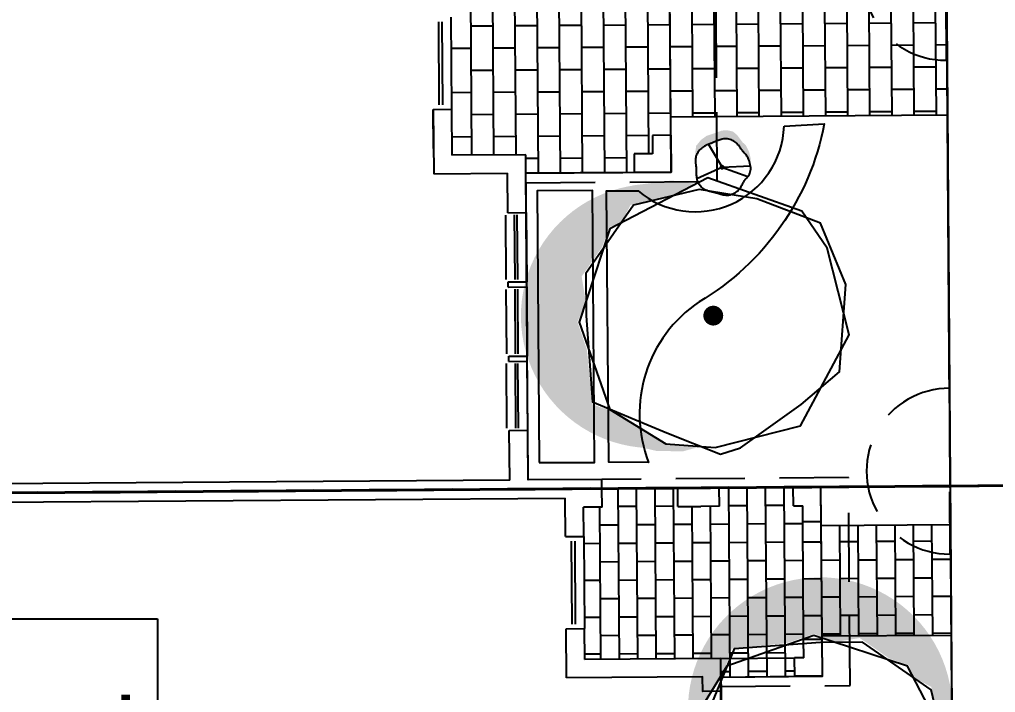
# Model space of a CAD drawing. Header units: feet. Extents: x 919634 to 928945, y 707022 to 708026.
# Drawn here: x 920752.42 to 920787.69, y 707408.54 to 707432.88 of the extents above; entities that cross this region are included whole.
import ezdxf

# ---------------------------------------------------------------- set-up
doc = ezdxf.new("R2010")
doc.units = ezdxf.units.FT
doc.header["$LTSCALE"] = 20
doc.header["$MEASUREMENT"] = 0
for name, pattern in [('HIDDEN2', [0.1875, 0.125, -0.0625]), ('Site Plan$0$HIDDEN2', [0.1875, 0.125, -0.0625]), ('Site Plan$0$PHANTOM2', [1.25, 0.625, -0.125, 0.125, -0.125, 0.125, -0.125])]:
    doc.linetypes.add(name, pattern=pattern)
for name, color, linetype in [('-u-site-utility clear zone', 252, 'HIDDEN2'), ('-u-site-xref', 7, 'Continuous'), ('LP-ANNO-LABL-SHRB', 2, 'Continuous'), ('Site Plan$0$-u-site-bldg ID', 7, 'Continuous'), ('Site Plan$0$-u-site-bldg_interior', 252, 'Continuous'), ('Site Plan$0$SP-BLDG-ROOF ABOVE', 4, 'Site Plan$0$HIDDEN2'), ('Site Plan$0$SP-LOT PAVERS', 254, 'Continuous'), ('x-Villa6-LP Block$0$L-002', 253, 'Continuous'), ('x-Villa6-LP Block$0$LK-SHRB-013M', 253, 'Continuous'), ('x-Villa6-LP Block$0$LK-SHRB-035M', 253, 'Continuous'), ('x-Villa6-LP Block$0$LK-SHRB-TRNK', 253, 'Continuous'), ('x-Villa6-LP Block$0$LK-TREE-025M', 253, 'Continuous'), ('x-Villa6-LP Block$0$LK-TREE-050M', 253, 'Continuous'), ('x-Villa6-LP Block$0$LK-TREE-TRNK', 253, 'Continuous'), ('x-Villa6-LP Block$0$LP-SHAR-BRDR-CONT', 253, 'Continuous'), ('x-Villa6-LP Block$0$LP-SHRB', 253, 'Continuous'), ('x-Villa6-LP Block$0$LP-TREE', 253, 'Continuous')]:
    doc.layers.add(name, color=color, linetype=linetype)
for name, color, linetype, lineweight in [('Site Plan$0$SP-LOT LINES', 252, 'Site Plan$0$PHANTOM2', 40), ('Site Plan$0$SP-SIDEWALK', 2, 'Continuous', 25), ('SP-BUILDING-FOOTPRINT', 1, 'Continuous', 25)]:
    doc.layers.add(name, color=color, linetype=linetype, lineweight=lineweight)
for name, color, linetype, plot in [('x-Villa6-LP Block$0$LK-SHRB-SHAD', 253, 'Continuous', False), ('x-Villa6-LP Block$0$LK-TREE-SHAD', 253, 'Continuous', False), ('x-Villa6-LP Block$0$LK-TREE-SHAD-SM30', 253, 'Continuous', False), ('x-Villa6-LP Block$0$LK-TREE-SHAD-SM40', 253, 'Continuous', False), ('x-Villa6-LP Block$0$LK-TREE-SHAD-SM50', 253, 'Continuous', False)]:
    doc.layers.add(name, color=color, linetype=linetype, plot=plot)
doc.layers.get('-u-site-xref').off()
doc.styles.add('Site Plan$0$ARIAL', font='arial.ttf')

# ---------------------------------------------------------------- blocks, each defined once
blk = doc.blocks.new('Site Plan')
at = {"layer": 'Site Plan$0$SP-LOT PAVERS', "extrusion": (7.49369476447442e-08, 5.42144940835011e-10, 0.9999999999999972)}
h = blk.add_hatch(dxfattribs=at)
h.set_pattern_fill('AR-B816', color=256, scale=0.1, angle=90.41450947818753)
h.set_pattern_definition([(90.41450947818744, (920784.488116951, 707355.9452311074), (-0.7999790645758793, -0.005787593653828087), []), (180.4145094781875, (920784.488116951, 707355.9452311074), (-0.7941914709220511, -0.8057666582297067), [0.8, -0.8])])
h.paths.add_polyline_path([(920775.9278774294, 707433.356966045), (920775.9237145875, 707433.9323668671), (920768.0072555449, 707433.8750938277), (920768.0499816461, 707427.9693601927), (920770.7165785279, 707427.9886521716), (920770.7214112872, 707427.3206480345), (920774.6379652458, 707427.3503375958), (920774.6331422512, 707428.0169868161), (920775.2997914716, 707428.0218098108), (920775.2949788242, 707428.6870287692), (920775.9616176974, 707428.6932820259), (920775.9568153976, 707429.3570707223), (920785.9565410856, 707429.429415551), (920785.9276031177, 707433.4293108738)])
at = {"layer": 'Site Plan$0$SP-LOT PAVERS', "extrusion": (7.49369476447442e-08, 5.421449408350116e-10, 0.9999999999999972)}
h = blk.add_hatch(dxfattribs=at)
h.set_pattern_fill('AR-B816', color=256, scale=0.08333333333333331, angle=90.41450947818753)
h.set_pattern_definition([(90.41450947818744, (920786.7288415956, 707322.682668293), (-0.6666492204798994, -0.004822994711523406), []), (180.4145094781875, (920786.7288415956, 707322.682668293), (-0.6618262257683755, -0.6714722151914222), [0.6666666666666665, -0.6666666666666665])])
h.paths.add_polyline_path([(920781.3971530339, 707414.5832022722), (920781.3962168795, 707414.7126004223), (920780.7295676591, 707414.7077774282), (920780.725327885, 707415.293812048), (920780.392003275, 707415.2914005503), (920780.3871836963, 707415.9575775983), (920777.7095165924, 707415.9382055298), (920777.7143361712, 707415.2720284822), (920776.2143754247, 707415.2611768031), (920776.2095524183, 707415.9278276264), (920773.4707352483, 707415.906964741), (920773.475550841, 707415.2413623546), (920772.8089015504, 707415.2365393435), (920772.8486912133, 707409.7366859287), (920777.7652453029, 707409.7722556309), (920777.7701516575, 707409.094084138), (920780.4366159559, 707409.1248980337), (920780.4317929613, 707409.7915472538), (920780.7651175713, 707409.7939587513), (920780.7603779366, 707410.4490856994), (920781.4270271572, 707410.4539086942), (920781.4260910029, 707410.5833068448), (920786.0926719467, 707410.6160014118), (920786.0637339777, 707414.6158968391)])
at = {"layer": 'Site Plan$0$-u-site-bldg_interior', "extrusion": (7.493694764474419e-08, 5.421449408350157e-10, 0.9999999999999972)}
for p, q in [((920775.9616176998, 707428.6932820262, 2.203568495365528e-06), (920775.9237145903, 707433.932366867, 2.203568495365477e-06)), ((920768.0138298864, 707432.9663683757, 2.796834822483772e-06), (920768.0379448599, 707429.6331222733, 2.796834822483805e-06)), ((920767.556714296, 707432.7963902617, 2.831181822326784e-06), (920767.5784177722, 707429.7964687697, 2.831181822326813e-06)), ((920767.6817110248, 707432.7972945733, 2.821814458734029e-06), (920767.703414501, 707429.7973730811, 2.821814458734058e-06)), ((920767.3712956394, 707429.6282992786, 2.846794094984315e-06), (920768.0379448599, 707429.6331222733, 2.796834822483805e-06)), ((920767.3712956394, 707429.6282992786, 2.846794094984315e-06), (920767.3881554259, 707427.2978875316, 2.846794094984337e-06)), ((920767.3815450862, 707428.2115891096, 2.846794094984328e-06), (920767.3712956394, 707429.6282992786, 2.846794094984315e-06)), ((920768.0379448599, 707429.6331222733, 2.796834822483805e-06), (920768.0499816486, 707427.9693601928, 2.796834822483821e-06)), ((920775.9616176998, 707428.6932820262, 2.203568495365528e-06), (920775.2949684793, 707428.6884590315, 2.253527767866038e-06)), ((920775.2949684793, 707428.6884590315, 2.253527767866038e-06), (920775.299791474, 707428.0218098109, 2.253527767866045e-06)), ((920775.9616176998, 707428.6932820262, 2.203568495365528e-06), (920775.9712636892, 707427.3599835852, 2.203568495365541e-06)), ((920770.7165785304, 707427.9886521717, 2.596997732507952e-06), (920768.0499816486, 707427.9693601928, 2.796834822483821e-06)), ((920770.7317236102, 707425.8952496536, 2.596997734043403e-06), (920770.7165784842, 707427.9886521713, 2.596997735971395e-06)), ((920775.299791474, 707428.0218098109, 2.253527767866045e-06), (920774.6331422535, 707428.0169868162, 2.303487040357831e-06)), ((920774.6331422535, 707428.0169868162, 2.303487040357831e-06), (920774.6379652482, 707427.3503375958, 2.303487040357837e-06)), ((920774.6379652482, 707427.3503375958, 2.303487040357837e-06), (920770.7214015283, 707427.3220025051, 2.596997732507958e-06)), ((920775.9712636892, 707427.3599835852, 2.203568495365541e-06), (920774.6379652482, 707427.3503375958, 2.303487040357837e-06)), ((920767.3881554259, 707427.2978875316, 2.846794094984337e-06), (920770.0547523143, 707427.3171795105, 2.646957004519922e-06)), ((920770.0650743898, 707425.8904266588, 2.646957006535189e-06), (920770.0547523143, 707427.3171795105, 2.646957004519922e-06)), ((920769.9823461114, 707425.8064926319, 2.653201915599935e-06), (920769.999226593, 707423.4732203602, 2.653201915599957e-06)), ((920770.0650743898, 707425.8904266588, 2.646957006535189e-06), (920770.7317236102, 707425.8952496536, 2.596997734043403e-06)), ((920770.3028612062, 707425.8088114565, 2.629182235585372e-06), (920770.3197416877, 707423.4755391848, 2.629182235585394e-06)), ((920770.3954374341, 707425.809481216, 2.622244492538949e-06), (920770.4123179156, 707423.4762089443, 2.622244492538972e-06)), ((920770.7317236102, 707425.8952496536, 2.596997734043403e-06), (920770.7498098403, 707423.3953150768, 2.596997734043427e-06)), ((920770.001788809, 707423.1190629619, 2.65320191559996e-06), (920770.0186692904, 707420.7857906901, 2.653201915599983e-06)), ((920770.0831606489, 707423.3904920822, 2.646957004362928e-06), (920770.7498098403, 707423.3953150768, 2.596997734043427e-06)), ((920770.0845171162, 707423.202996989, 2.64695700436293e-06), (920770.0831606489, 707423.3904920822, 2.646957004362928e-06)), ((920770.0845170872, 707423.2029969888, 2.646957006535215e-06), (920770.7511663076, 707423.2078199835, 2.596997734043429e-06)), ((920770.3223039036, 707423.1213817864, 2.629182235585397e-06), (920770.3391843851, 707420.7881095147, 2.62918223558542e-06)), ((920770.4148801315, 707423.122051546, 2.622244492538975e-06), (920770.431760613, 707420.7887792742, 2.622244492538998e-06)), ((920770.7511663076, 707423.2078199835, 2.596997734043429e-06), (920770.7498098403, 707423.3953150768, 2.596997734043427e-06)), ((920770.7511663076, 707423.2078199835, 2.596997734043429e-06), (920770.7692525377, 707420.7078854067, 2.596997734043453e-06)), ((920770.1026033463, 707420.7030624122, 2.646957004362954e-06), (920770.7692525377, 707420.7078854067, 2.596997734043453e-06)), ((920770.1039598136, 707420.5155673189, 2.646957004362956e-06), (920770.1026033463, 707420.7030624122, 2.646957004362954e-06)), ((920770.770609005, 707420.5203903135, 2.596997734043455e-06), (920770.7692525377, 707420.7078854067, 2.596997734043453e-06)), ((920770.0381119879, 707418.0983610201, 2.653201915600009e-06), (920770.0212315064, 707420.4316332918, 2.653201915599987e-06)), ((920770.1039598136, 707420.5155673189, 2.646957004362956e-06), (920770.770609005, 707420.5203903135, 2.596997734043455e-06)), ((920770.3586270825, 707418.1006798446, 2.629182235585446e-06), (920770.3417466012, 707420.4339521164, 2.629182235585424e-06)), ((920770.4512033104, 707418.1013496042, 2.622244492539024e-06), (920770.434322829, 707420.4346218759, 2.622244492539001e-06)), ((920770.7886952353, 707418.0204557367, 2.596997734043479e-06), (920770.770609005, 707420.5203903135, 2.596997734043455e-06)), ((920770.1220460148, 707418.015632742, 2.646957006535265e-06), (920770.7886952353, 707418.0204557367, 2.596997734043479e-06)), ((920770.1350125202, 707416.2233585627, 2.646957008576707e-06), (920770.1220460148, 707418.015632742, 2.646957006535265e-06)), ((920770.8016617679, 707416.2281815576, 2.596997734043496e-06), (920770.7886952353, 707418.0204557367, 2.596997734043479e-06)), ((920770.1350125202, 707416.2233585627, 2.646957008576707e-06), (920731.7193690952, 707415.945433622, 5.525858744253846e-06)), ((920773.4682999648, 707416.2435774892, 2.397159660266679e-06), (920770.8016617679, 707416.2281815576, 2.596997734043496e-06)), ((920773.470727659, 707415.908014103, 2.397159660266682e-06), (920773.4682999576, 707416.2435784902, 2.397159660266679e-06)), ((920773.4707276663, 707415.9080131018, 2.397159660266682e-06), (920776.2095524211, 707415.9278276264, 2.191909750653404e-06)), ((920773.4755508439, 707415.2413623544, 2.397159647390009e-06), (920773.4707276663, 707415.9080131018, 2.397159660266682e-06)), ((920776.2095524332, 707415.9278259643, 2.191909750653404e-06), (920777.7095131793, 707415.9386777024, 2.079501387540342e-06)), ((920776.2143754279, 707415.2611767439, 2.191909750653411e-06), (920776.2095524332, 707415.9278259643, 2.191909750653404e-06)), ((920777.7095131793, 707415.9386777024, 2.079501387540342e-06), (920780.3871802829, 707415.9580497708, 1.878834685519423e-06)), ((920777.714336174, 707415.2720284819, 2.079501387540349e-06), (920777.7095131793, 707415.9386777024, 2.079501387540342e-06)), ((920780.3871802829, 707415.9580497708, 1.878834685519423e-06), (920781.3871541136, 707415.9652842628, 1.803895776777382e-06)), ((920780.3920032775, 707415.2914005503, 1.878834685519429e-06), (920780.3871802829, 707415.9580497708, 1.878834685519423e-06)), ((920781.396216882, 707414.7126004223, 1.803895776777394e-06), (920781.3871541136, 707415.9652842628, 1.803895776777382e-06)), ((920733.724179319, 707415.2871185333, 5.375981287674464e-06), (920772.1398407699, 707415.5650436044, 2.497078201115065e-06)), ((920772.1498957536, 707414.1752155226, 2.497078199588371e-06), (920772.1398407903, 707415.5650436045, 2.497078199588358e-06)), ((920773.4755508439, 707415.2413623544, 2.397159647390009e-06), (920772.8089015452, 707415.2365393433, 2.447118925744349e-06)), ((920772.8165449757, 707414.1800385175, 2.447118926974448e-06), (920772.8089015532, 707415.2365393433, 2.447118925151114e-06)), ((920776.2143754279, 707415.2611767439, 2.191909750653411e-06), (920777.0476869536, 707415.2672054872, 2.129460660032135e-06)), ((920777.714336174, 707415.2720284819, 2.079501387540349e-06), (920777.0476869536, 707415.2672054872, 2.129460660032135e-06)), ((920780.3920032775, 707415.2914005503, 1.878834685519429e-06), (920780.7253278878, 707415.2938120477, 1.853855049269174e-06)), ((920780.7295676616, 707414.7077774276, 1.85385504926918e-06), (920780.7253278878, 707415.2938120477, 1.853855049269174e-06)), ((920781.396216882, 707414.7126004223, 1.803895776777394e-06), (920780.7295676616, 707414.7077774276, 1.85385504926918e-06)), ((920781.4270271598, 707410.4539086939, 1.803895776777435e-06), (920781.396216882, 707414.7126004223, 1.803895776777394e-06)), ((920772.1498957536, 707414.1752155226, 2.497078199588371e-06), (920772.8165449742, 707414.1800385173, 2.447118927087861e-06)), ((920772.3594293838, 707414.0100604034, 2.481465926930873e-06), (920772.38113286, 707411.0101389112, 2.481465926930902e-06)), ((920772.4844261126, 707414.0109647148, 2.472098563338118e-06), (920772.5061295888, 707411.0110432226, 2.472098563338147e-06)), ((920772.8165449742, 707414.1800385173, 2.447118927087861e-06), (920772.8406599477, 707410.8467924149, 2.447118927087893e-06)), ((920772.1740107272, 707410.8419694202, 2.497078199588404e-06), (920772.8406599477, 707410.8467924149, 2.447118927087893e-06)), ((920772.1868649982, 707409.0652137136, 2.49707819887305e-06), (920772.1740107368, 707410.8419694203, 2.497078198873033e-06)), ((920772.8486911964, 707409.7366859284, 2.44711892844013e-06), (920772.8406599492, 707410.846792415, 2.447118926974481e-06)), ((920781.4270271598, 707410.4539086939, 1.803895776777435e-06), (920780.7603779394, 707410.4490856992, 1.853855049269221e-06)), ((920780.7651175741, 707409.7939587511, 1.853855049269227e-06), (920780.7603779394, 707410.4490856992, 1.853855049269221e-06)), ((920781.4365897893, 707409.1321325252, 1.803895776777448e-06), (920781.4270271598, 707410.4539086939, 1.803895776777435e-06)), ((920777.7652453054, 707409.772255631, 2.078668086649643e-06), (920780.4317929639, 707409.7915472537, 1.878834685519483e-06)), ((920780.7651175741, 707409.7939587511, 1.853855049269227e-06), (920780.4317929639, 707409.7915472537, 1.878834685519483e-06)), ((920780.4366159586, 707409.1248980332, 1.87883468551949e-06), (920780.4317929639, 707409.7915472537, 1.878834685519483e-06)), ((920777.7701516601, 707409.094084138, 2.07866808664965e-06), (920780.4366159586, 707409.1248980332, 1.87883468551949e-06)), ((920781.4365897893, 707409.1321325252, 1.803895776777448e-06), (920780.4366159586, 707409.1248980332, 1.87883468551949e-06)), ((920777.7737566339, 707408.595793536, 2.078668086649655e-06), (920777.8115890666, 707403.3664778615, 2.078668086649705e-06))]:
    blk.add_line(p, q, dxfattribs=at)
for points, elevation in [([(920777.7732678347, 707408.6633565492), (920777.765245303, 707409.772255631), (920772.8486912136, 707409.7366859287)], 0.06938587248384431), ([(920777.7701516578, 707409.094084138), (920777.7738399915, 707408.5842712637), (920777.1112104766, 707408.5794773503), (920777.1074387829, 707409.100812497), (920772.1868650098, 707409.0652137134)], 0.06938587248384433)]:
    blk.add_lwpolyline(points, dxfattribs=dict(at, elevation=elevation))
at = {"layer": 'Site Plan$0$SP-BLDG-ROOF ABOVE', "extrusion": (7.493694764474419e-08, 5.421449408350157e-10, 0.9999999999999972)}
for points, elevation in [([(920770.7239279521, 707426.9727920945), (920777.6404154953, 707427.0228306783), (920777.552894604, 707439.1202384891)], 0.06938587248384431), ([(920777.7725947239, 707408.7563959999), (920782.4390900438, 707408.7901566068), (920782.3847002328, 707416.3080842247), (920773.4682999625, 707416.2435774892)], 0.06938587248384433)]:
    blk.add_lwpolyline(points, dxfattribs=dict(at, elevation=elevation))
at = {"layer": 'Site Plan$0$SP-LOT LINES', "ltscale": 0.4, "extrusion": (7.493694764474419e-08, 5.421449408350157e-10, 0.9999999999999972)}
for p, q in [((920719.0554377645, 707415.5204736573, 7.518793828609121e-06), (920809.0538776016, 707416.1715836955, 3.660344581594478e-07)), ((920809.0538969883, 707416.1715826262, 3.66033005956219e-07), (920719.0554571511, 707415.520472588, 7.518792376405892e-06))]:
    blk.add_line(p, q, dxfattribs=at)
at = {"layer": 'Site Plan$0$SP-SIDEWALK'}
for q in [(920785.9336356941, 707432.6722798932), (920786.1294738606, 707405.3401349068)]:
    blk.add_line((920786.0315547773, 707419.006207399), q, dxfattribs=at)
at = {"layer": 'Site Plan$0$SP-SIDEWALK', "extrusion": (7.493694764474419e-08, 5.421449408350157e-10, 0.9999999999999972)}
for p, q in [((920775.9568154002, 707429.3570707223, 2.203568495356797e-06), (920785.95735946, 707429.4294214714, 1.454119024137919e-06)), ((920781.3976101502, 707414.5832054747, 1.803861520336155e-06), (920786.0603511174, 707414.615873325, 1.454432233883992e-06)), ((920781.425633892, 707410.583303642, 1.80393003320995e-06), (920786.0883748597, 707410.6159714928, 1.454500746714168e-06))]:
    blk.add_line(p, q, dxfattribs=at)
at = {"layer": 'Site Plan$0$SP-SIDEWALK', "extrusion": (7.493694764474419e-08, 5.421449408350098e-10, 0.9999999999999972), "elevation": 0.06939971881061716}
blk.add_lwpolyline([(920785.7848719062, 707453.004206562), (920786.6071925086, 707339.3405138953)], dxfattribs=at)
at = {"layer": 'Site Plan$0$SP-SIDEWALK', "extrusion": (7.493694764474419e-08, 5.421449408350157e-10, 0.9999999999999972), "elevation": 0.06938587248384431}
blk.add_lwpolyline([(920785.7868032975, 707453.0042205348), (920786.6091239, 707339.3405278681)], dxfattribs=at)
at = {"layer": 'Site Plan$0$-u-site-bldg ID', "insert": (920747.7372413343, 707396.2657962516), "char_height": 2, "width": 27.88032614358599, "attachment_point": 2, "rotation": 90, "style": 'Site Plan$0$ARIAL', "bg_fill": 19, "box_fill_scale": 1.5, "bg_fill_color": 256, "bg_fill_transparency": 0}
blk.add_mtext("BLDG. 15 (6-UNITS)\\PVILLA\\PF.F. 14.50' N.A.V.D.", dxfattribs=at)
blk = doc.blocks.new('x-Villa6-LP Block$0$TREE-SIMP-007')
at = {"layer": 'x-Villa6-LP Block$0$LK-TREE-SHAD'}
blk.add_hatch(color=256, dxfattribs=at).paths.add_polyline_path([(0.04464626990468901, 0.4933402276700676), (0.118561608062322, 0.5128946276079205), (0.2185647204215968, 0.5107219136258578), (0.3620474371299451, 0.4759585417142773), (0.4816163718603264, 0.41077721549496), (0.5968373469838184, 0.2934508262281241), (0.6685787094780835, 0.09573413876823622), (0.6707526934215764, -0.07591002234803312), (0.6294470564557457, -0.2193089379584805), (0.5555317182981128, -0.3344626184234016), (0.4359627835677315, -0.4300618937703149), (0.3011759860731615, -0.4952432199896393), (0.1533453014777422, -0.5126249059454295), (0.06203811661239911, -0.4995886427736238), (0.1533453014777422, -0.4561344252940742), (0.3098719052869399, -0.4213710533824937), (0.3490035583092777, -0.3474988815952074), (0.3903091869949833, -0.3388080360272383), (0.4185709368600214, -0.2627631554380301), (0.4968342429046686, -0.1519549029372413), (0.4816163718603264, -0.05418291360825833), (0.5142260813322537, 0.019689258179028), (0.4794423961969585, 0.1239793790939174), (0.4598765655457271, 0.3325596261038299), (0.3924831709385046, 0.3564594436455195), (0.1837810270061482, 0.4868220960841683)])
at = {"layer": 'x-Villa6-LP Block$0$LK-TREE-SHAD-SM30'}
h = blk.add_hatch(color=256, dxfattribs=at)
edge = h.paths.add_edge_path()
edge.add_arc((0.2278096112222272, 2.131628207280301e-14), 0.4999999999999998, 268.9557401733575, 451.0442598266425)
edge.add_arc((0.2095848480200289, 2.131628207280301e-14), 0.4999999999999998, -88.95574017335753, 88.95574017335753, ccw=False)
at = {"layer": 'x-Villa6-LP Block$0$LK-TREE-SHAD-SM40'}
h = blk.add_hatch(color=256, dxfattribs=at)
edge = h.paths.add_edge_path()
edge.add_arc((0.2095848480200289, 2.131628207280301e-14), 0.4999999999999998, 271.0442598266425, 448.9557401733575)
edge.add_arc((0.2095848480200289, 2.842170943040401e-14), 0.4999999999999953, 88.95574017335763, 91.3924069492444)
edge.add_arc((0.185285154257798, 2.131628207280301e-14), 0.4999999999999998, -88.60759305075572, 88.60759305075572, ccw=False)
edge.add_arc((0.2095848480200289, 2.131628207280301e-14), 0.499999999999998, 268.6075930507556, 271.0442598266424)
at = {"layer": 'x-Villa6-LP Block$0$LK-TREE-SHAD-SM50'}
h = blk.add_hatch(color=256, dxfattribs=at)
edge = h.paths.add_edge_path()
edge.add_arc((0.185285154257798, 2.131628207280301e-14), 0.4999999999999998, 271.3924069492443, 448.6075930507557)
edge.add_arc((0.185285154257798, 2.131628207280301e-14), 0.499999999999998, 88.60759305075557, 95.22189701548905)
edge.add_arc((0.1590897602023347, -0.001406959955225773), 0.4997050858628154, -86.06592945530508, 92.2147573101438, ccw=False)
edge.add_arc((0.1852851542577696, 4.263256414560601e-14), 0.5000000000000203, 270.9269308393521, 271.3924069492468)
at = {"layer": 'x-Villa6-LP Block$0$LK-TREE-025M'}
blk.add_lwpolyline([(-0.0995639653173157, 0.5008954739388543), (-0.3296293215514368, 0.3388508305590534), (-0.4764329265077549, 0.2162224539657984), (-0.5027261094850246, -0.114436205212634), (-0.408508870483189, -0.3465542038794212), (-0.1674880213418817, -0.4407152817027296), (0.04943073822045108, -0.4779417523040692), (0.2992159765043425, -0.4210071483094566), (0.481077158763668, -0.1626116406032168), (0.481077158763668, -0.00275679018125885), (0.4591661729492955, 0.3235222830814806), (0.1787055545252656, 0.4417710769863987), (-0.02287551496701212, 0.524983190020464)], close=True, dxfattribs=at)
at = {"layer": 'x-Villa6-LP Block$0$LK-TREE-050M'}
blk.add_lwpolyline([(-0.003155627734059863, 0.4987056809810113), (-0.3274382229700166, 0.4198731506352757), (-0.5136816023922108, 0.07607573693711345), (-0.43261095487901, -0.2523931292834689), (-0.3383937158772028, -0.3925398463121539), (0.0165642594988924, -0.5217376017789519), (0.3890510183432809, -0.3312256564018483), (0.5073703417409092, 0.02133092590035091), (0.3934332155061497, 0.3519895850787833), (0.1830877516881344, 0.4833771335034314)], close=True, dxfattribs=at)
at = {"layer": 'x-Villa6-LP Block$0$LK-TREE-TRNK', "const_width": 0.03749999999999999}
blk.add_lwpolyline([(-0.01874999999998295, 2.131628207280301e-14, 1), (0.01875000000001137, 2.131628207280301e-14, 1)], format="xyb", close=True, dxfattribs=at)
blk = doc.blocks.new('x-Villa6-LP Block$0$SHRUB-LRG-121')
at = {"layer": 'x-Villa6-LP Block$0$LK-SHRB-SHAD'}
blk.add_hatch(color=256, dxfattribs=at).paths.add_polyline_path([(0.2065465789053249, 0.499285902393737), (0.2951794070149774, 0.5079279536462238), (0.411915319333076, 0.4906438459901814), (0.5243276808678559, 0.397741762831771), (0.5999898483938679, 0.2918765950680324), (0.6432253726944523, 0.1579247517193387), (0.6994315575786629, -0.001953250537884088), (0.703755108361996, -0.1099789298269798), (0.6778137954283778, -0.2158440975907219), (0.6107987294690176, -0.2914620730930899), (0.4746068345091103, -0.3930062126550524), (0.4097535480582408, -0.4578216202285113), (0.2908558562316514, -0.5161554880748369), (0.1676346053880735, -0.5464026751851456), (0.08764888707872842, -0.5420816469833696), (0.06386934541994549, -0.5312790790544568), (0.1525021735295979, -0.5075134316712848), (0.2389732221307597, -0.4578216202285113), (0.3146353896567717, -0.3908456959786335), (0.4184006496248998, -0.3173882371526879), (0.5027099187175637, -0.222325637317855), (0.5394601209599799, -0.1359050938865778), (0.5394601209599799, -0.008434790265017256), (0.5048716982260544, 0.1017514005494355), (0.4637979534339678, 0.1838509157789332), (0.431371310208533, 0.276753004088409), (0.3665180237576635, 0.3847786833775082), (0.2886940767231607, 0.4560756306780966), (0.2411350016392504, 0.4841623062630482)])
at = {"layer": 'x-Villa6-LP Block$0$LK-SHRB-013M'}
for p, q in [((-0.2098530739028206, 0.4809741930429254), (0.002837181159428326, 0.004674438082567178)), ((0.02411054094827492, 0.011761417733549), (0.4392924265207689, 0.2544689060083254)), ((0.002837181159428326, 0.004674438082567178), (-0.1833047622509838, -0.4896424062422291))]:
    blk.add_line(p, q, dxfattribs=at)
at = {"layer": 'x-Villa6-LP Block$0$LK-SHRB-035M'}
blk.add_line((0.002837181159428326, -0.00418428843384433), (0.02518236886833591, -0.5396977819131603), dxfattribs=at)
blk.add_lwpolyline([(0.3657733124828653, -0.35104675494226), (0.3815805365216605, -0.3398224485478138), (0.3984144767265718, -0.327644928642151), (0.4158459435518083, -0.3143925663024838), (0.4334457474515645, -0.2999437326060139), (0.4507846988800637, -0.2841767986299537), (0.4674336082915005, -0.2669701354515119), (0.4829632861400981, -0.2482021141479045), (0.4969445428800441, -0.2277511057963295), (0.5090221857100872, -0.2055785103113124), (0.5191370088070641, -0.181977842956595), (0.5273038030923587, -0.157325647833229), (0.5335373594873332, -0.1319984690422693), (0.5378524689133641, -0.1063728506847603), (0.5402639222918211, -0.08082533686176063), (0.5407865105440806, -0.05573247167431816), (0.5394350245915192, -0.03147079922348794), (0.536275354923454, -0.008348851016915404), (0.5315777903010783, 0.01359689181135337), (0.5256637190535045, 0.03439796072068546), (0.5188545295098805, 0.05408588717044083), (0.511471609999326, 0.07269220261998655), (0.5038363488509816, 0.09024843852867548), (0.4962701343939813, 0.1067861263558783), (0.4890943549574445, 0.1223367975609513), (0.4825563381064555, 0.1369648516656667), (0.4766071683498154, 0.1508661604414172), (0.4711238694322759, 0.1642694637220075), (0.4659834650985957, 0.1774035013412316), (0.4610629790935121, 0.190497013132898), (0.456239435161784, 0.2037787389308043), (0.4513898570481558, 0.2174774185687482), (0.4463912684973721, 0.2318217918805381), (0.441103597414795, 0.2469884512149925), (0.4353183883481648, 0.2629453989810351), (0.4288100900058325, 0.2796084901026141), (0.4213531510961417, 0.2968935795036778), (0.4127220203274362, 0.3147165221081671), (0.4026911464080811, 0.3329931728400304), (0.391034978046406, 0.3516393866232121), (0.3775279639507758, 0.3705710183816642), (0.3620217693270575, 0.3896513068901406), (0.3446769253713242, 0.4085330263266691), (0.3257311797771578, 0.4268163347200868), (0.3054222802381474, 0.4441013900992274), (0.2839879744478893, 0.4599883504929316), (0.2616660100999724, 0.4740773739300366), (0.238694134887993, 0.4859686184393794), (0.2153100965055472, 0.4952622420497939), (0.1917475925335239, 0.5016977528998616), (0.1682241201020815, 0.505572059567136), (0.1449531262286641, 0.5073214207389043), (0.1221480579307368, 0.5073820951024572), (0.1000223622257579, 0.5061903413450857), (0.07878948613117842, 0.5041824181540839), (0.05866287666444947, 0.5017945842167428), (0.03985598084303632, 0.4994630982203496), (0.02248366055935236, 0.497542796593585), (0.006266437205681541, 0.4960628267306575), (-0.009173752950729863, 0.4949709137671725), (-0.02421497364264269, 0.4942147828387213), (-0.03923528860280356, 0.4937421590809024), (-0.05461276156398043, 0.4935007676293139), (-0.0707254562589128, 0.493438333619558), (-0.08795143642037573, 0.4935025821872294), (-0.1065660895111904, 0.4936041247113003), (-0.1264340979145473, 0.4935051175442382), (-0.1473174677437044, 0.4929306032818879), (-0.1689782051119195, 0.491605624520087), (-0.1911783161324578, 0.4892552238546806), (-0.2136798069185772, 0.4856044438815097), (-0.2362446835835428, 0.4803783271964157), (-0.2586349522406195, 0.4733019163952399), (-0.28062070960695, 0.4641738346543072), (-0.3020044148152365, 0.4530870274718488), (-0.3225966176020663, 0.4402080209265833), (-0.3422078677040261, 0.4257033410972291), (-0.3606487148577031, 0.4097395140625011), (-0.3777297087996843, 0.3924830659011107), (-0.3932613992665566, 0.37410052269178), (-0.4070543359949141, 0.3547584105132238), (-0.4189846554291066, 0.3346415083351673), (-0.4291908408445835, 0.3140076066914048), (-0.4378769622245784, 0.293132749006741), (-0.4452470895522964, 0.2722929787059769), (-0.451505292810964, 0.2517643392139171), (-0.4568556419838004, 0.2318228739553625), (-0.461502207054032, 0.2127446263551214), (-0.4656490580048782, 0.1948056398379947), (-0.4694891977182891, 0.1781690378778826), (-0.4731713606711594, 0.1625462641450675), (-0.4768332142391358, 0.1475358423589199), (-0.4806124257978439, 0.1327362962388214), (-0.4846466627229091, 0.1177461495041427), (-0.4890735923899712, 0.1021639258742653), (-0.4940308821746626, 0.08558814906856327), (-0.4996561994526161, 0.06761734280640752), (-0.5059803350152947, 0.04795023198010284), (-0.5126065733175551, 0.02668634617363708), (-0.519031322230056, 0.00402541614392149), (-0.5247509896234988, -0.01983282735213265), (-0.5292619833685421, -0.04468865355761409), (-0.5320607113358804, -0.070342331715608), (-0.5326435813961865, -0.09659413106920312), (-0.5305070014201405, -0.1232443208614882), (-0.5253009075472193, -0.1500657602906834), (-0.517289348992108, -0.1767216683755279), (-0.5068899032382888, -0.2028478540898924), (-0.4945201477692436, -0.2280801264076509), (-0.4805976600684474, -0.2520542943026705), (-0.4655400176193822, -0.2744061667488253), (-0.4497647979055373, -0.2947715527199861), (-0.4336895784103874, -0.3127862611900234), (-0.417675376585116, -0.328206366086075), (-0.4018569697517407, -0.3412690011483335), (-0.3863125751999661, -0.352331565070255), (-0.3711204102195111, -0.3617514565453028), (-0.3563586921000876, -0.3698860742669261), (-0.3421056381314074, -0.3770928169285881), (-0.3284394656031822, -0.383729083223745), (-0.3154383918051309, -0.3901522718458565), (-0.3031309360368155, -0.3966813471353809), (-0.291346825637234, -0.4034815360208093), (-0.2798660899552345, -0.4106796310776275), (-0.2684687583396652, -0.4184024248813252), (-0.2569348601393813, -0.4267767100073954), (-0.2450444247032308, -0.4359292790313241), (-0.232577481380055, -0.4459869245286043), (-0.219314059518716, -0.4570764390747222), (-0.2050514160916777, -0.4692157957703103), (-0.1896557185658807, -0.4819876898165489), (-0.1730103620318957, -0.4948659969397617), (-0.1549987415802647, -0.5073245928662686), (-0.1355042523015726, -0.5188373533223931), (-0.1144102892863614, -0.5288781540344552), (-0.09160024762520891, -0.5369208707287783), (-0.06695752240866426, -0.5424393791316859), (-0.04048119930575922, -0.5450505099464706), (-0.01263312629937019, -0.5449429137843325), (0.01600915804914393, -0.5424481962334475), (0.04486811517845268, -0.5378979628819813), (0.07336620652719716, -0.5316238193181171), (0.1009258935340398, -0.5239573711300203), (0.1269696376376288, -0.5152302239058635), (0.1509199002766195, -0.5057739832338264), (0.1723440149706832, -0.4958832636724217), (0.1913888035635622, -0.4857047156615764), (0.208345959980015, -0.4753479986115536), (0.2235071781447999, -0.464922771932617), (0.2371641519826824, -0.4545386950350405), (0.2496085754184136, -0.4443054273290805), (0.2611321423767592, -0.4343326282250146), (0.2720265467824774, -0.4247299571331027), (0.282572228871615, -0.4155614766450064), (0.2930046141253513, -0.4067088620779806), (0.3035478743361608, -0.3980081919306642), (0.3144261812965183, -0.3892955447016995), (0.3258637067988985, -0.3804069988897325), (0.338084622635769, -0.3711786329934093), (0.3513131005996044, -0.3614465255113686)], close=True, dxfattribs=at)
at = {"layer": 'x-Villa6-LP Block$0$LK-SHRB-TRNK', "const_width": 0.046875}
blk.add_lwpolyline([(-0.0234375, 0, 1), (0.0234375, 0, 1)], format="xyb", close=True, dxfattribs=at)
blk = doc.blocks.new('x-Villa6-LP Block', base_point=(60.56777102686465, 154.948772139498, 6.35512269888012e-07))
at = {"layer": 'x-Villa6-LP Block$0$L-002', "elevation": -3.44679693502356e-07}
blk.add_lwpolyline([(150.2990845170571, 160.8355388892815), (150.3648759686621, 159.382855727803, -0.21549274950812), (143.9699345617555, 163.9518036087975, 0.3479140027966306), (138.1710994557943, 165.8253530065995), (138.1885650857585, 167.2574366884073), (148.0004580937093, 167.274668837199), (147.9973317681579, 166.1307131830836, 0.6261288940908323)], format="xyb", close=True, dxfattribs=at)
at = {"layer": 'x-Villa6-LP Block$0$LP-SHAR-BRDR-CONT'}
blk.add_lwpolyline([(138.1925041772192, 169.7801286516478), (138.1832863109885, 167.7802731234115), (148.0214604347711, 167.7808386221295), (148.0213159687119, 169.7808386168908)], close=True, dxfattribs=at)
at = {"layer": 'x-Villa6-LP Block$0$LP-SHRB', "xscale": 1.896938157072053, "yscale": 1.896938157072053, "zscale": 3.319641774876093}
blk.add_blockref('x-Villa6-LP Block$0$SHRUB-LRG-121', (148.8278217568295, 163.0874641626142), dxfattribs=at)
at = {"layer": 'x-Villa6-LP Block$0$LP-TREE', "xscale": 9.553646090099175, "yscale": 9.553646090099175, "zscale": 9.733612224634927, "rotation": 90}
blk.add_blockref('x-Villa6-LP Block$0$TREE-SIMP-007', (143.4628138049738, 163.4453269480728, 1.678108508939954e-07), dxfattribs=at)
at = {"layer": 'x-Villa6-LP Block$0$LP-TREE', "xscale": 9.553646090099177, "yscale": 9.553646090099177, "zscale": 9.553646090099177}
blk.add_blockref('x-Villa6-LP Block$0$TREE-SIMP-007', (127.0172877005534, 159.6897557991324), dxfattribs=at)
blk = doc.blocks.new('A$C2b7dc3a7')
at = {"layer": '-u-site-utility clear zone'}
blk.add_lwpolyline([(-3, 5.684341886080801e-14), (2.999990343749232, 0.007611662847921252)], dxfattribs=at)
blk.add_arc((0, 5.684341886080801e-14), 3, 179.8546277919402, 0.1453722080597722, dxfattribs=at)

msp = doc.modelspace()

# ---------------------------------------------------------------- block references
at = {"layer": '-u-site-xref'}
msp.add_blockref('Site Plan', (0, 0), dxfattribs=at)

# ---------------------------------------------------------------- next in the draw order: linework, layer by layer
at = {"layer": 'SP-BUILDING-FOOTPRINT', "extrusion": (7.493694764474419e-08, 5.421449408350157e-10, 0.9999999999999972), "elevation": 0.0693868526758077}
msp.add_lwpolyline([(920733.6140076591, 707338.9571250868), (920777.1105804819, 707339.2718089328), (920777.0562115078, 707346.5108242589), (920776.3895622874, 707346.5060012642), (920776.3093020217, 707357.5998229937), (920776.5592740977, 707357.6016057185), (920776.4760772367, 707369.1013327292), (920769.1429496376, 707369.0482798874), (920769.0935139419, 707375.8814343975), (920773.0934167345, 707375.9104839211), (920772.9391260917, 707397.2370129577), (920777.5223347144, 707397.2701710119), (920777.4848735553, 707402.4482243333), (920777.8182148988, 707402.4506345384), (920777.7701516576, 707409.094084138), (920781.4365897869, 707409.1321325252), (920781.3871541112, 707415.9652842628), (920773.4707308369, 707415.907574531), (920773.4687908952, 707416.2435803235), (920770.8016899577, 707416.224284698), (920770.7214015259, 707427.3220025051), (920775.9712636868, 707427.3599835852), (920775.9237145878, 707433.932366867), (920777.2570259915, 707433.9420130138), (920777.2195648196, 707439.1200681087), (920777.5528783908, 707439.1224795261), (920777.5048428901, 707445.7659279131), (920781.1712810192, 707445.8039763003), (920781.1218453435, 707452.6371280379), (920773.2054351094, 707452.577615909), (920773.2029911934, 707452.9154217918), (920732.7874060686, 707452.6207870122), (920732.9200464034, 707434.2879340545), (920730.9201019803, 707434.2734642224), (920731.0576017064, 707415.2678275383), (920733.0575302129, 707415.2822955126), (920733.339631003, 707376.2894532981), (920731.3396827978, 707376.2749843101), (920731.4771342998, 707357.2754765438), (920733.4770854505, 707357.2899455532), (920733.6140076591, 707338.9571250868)], dxfattribs=at)

# ---------------------------------------------------------------- next in the draw order: block references
at = {"layer": '-u-site-xref', "rotation": 90.42714286982422}
msp.add_blockref('x-Villa6-LP Block', (920786.6086423583, 707339.3391293405), dxfattribs=at)
at = {"layer": 'LP-ANNO-LABL-SHRB', "rotation": 270}
for p in [(920785.9002156324, 707434.4027886973, 1.828727423799216e-06), (920786.0333529074, 707416.5444486196)]:
    msp.add_blockref('A$C2b7dc3a7', p, dxfattribs=at)

doc.saveas('drawing.dxf')
